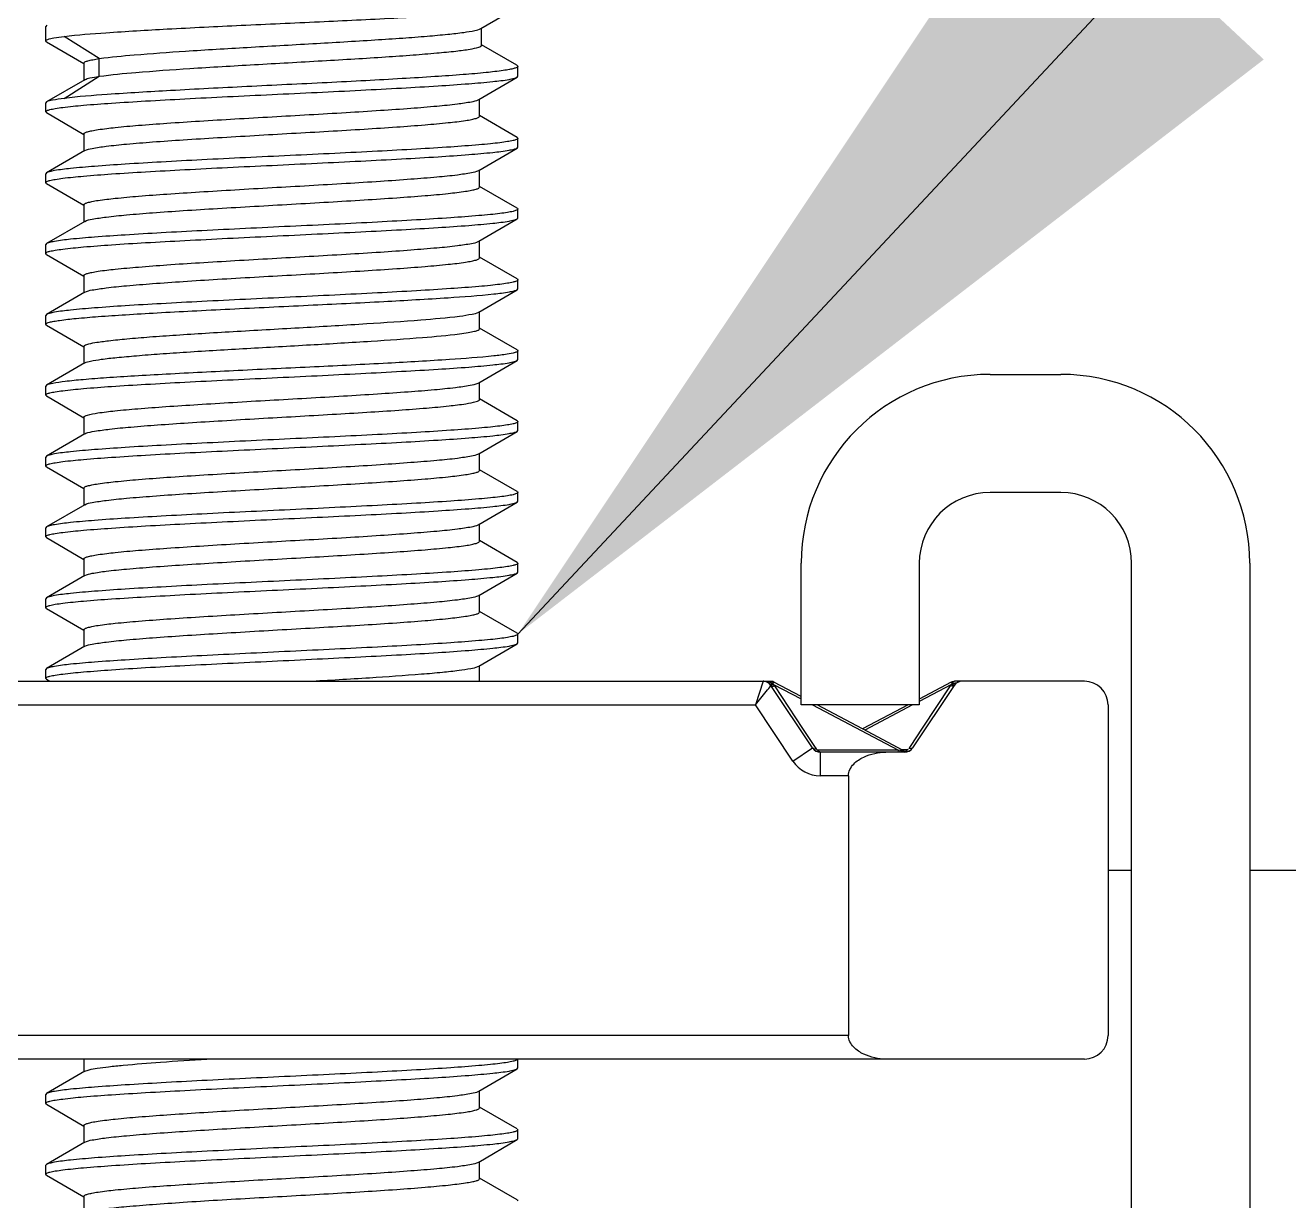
# Model space of a CAD drawing. Extents: x -191212 to 1245715665, y -234495 to 250873.
# Drawn here: x 184629.4 to 184719.9, y 131722.7 to 131806.9 of the extents above; entities that cross this region are included whole.
import ezdxf

# ---------------------------------------------------------------- set-up
doc = ezdxf.new("R2010")
doc.units = 0
doc.header["$LTSCALE"] = 500
doc.layers.get('0').update_dxf_attribs({"linetype": 'CONTINUOUS'})
doc.layers.add('PUB_TEXT', color=7, linetype='CONTINUOUS')
doc.styles.get("Standard").update_dxf_attribs({"font": 'tssdeng.shx', "width": 0.7, "bigfont": 'hztxt.shx'})
doc.dimstyles.get("Standard").update_dxf_attribs({"dimscale": 100, "dimtxt": 3.5, "dimasz": 1, "dimexe": 2.5, "dimexo": 3, "dimgap": 1.5, "dimtad": 1, "dimdec": 0, "dimzin": 0, "dimdsep": 46, "dimtxsty": 'Standard', "dimblk": 'ARCHTICK', "dimcen": 0.09, "dimadec": 0, "dimazin": 0, "dimtfac": 1, "dimtdec": 0, "dimtix": 1, "dimtmove": 2, "dimatfit": 3, "dimfxl": 1, "dimtolj": 1, "dimtzin": 0, "dimarcsym": 0})

# ---------------------------------------------------------------- blocks, each defined once
blk = doc.blocks.new('_ArchTick')
at = {"color": 0, "linetype": 'ByBlock', "const_width": 0.4}
blk.add_lwpolyline([(-0.5, -0.5), (0.5, 0.5)], dxfattribs=at)
blk = doc.blocks.new('deeeeee')
at = {"linetype": 'Continuous'}
for p, q in [((-465501.87, -352069.05), (-465497.95, -352066.77)), ((-465548.58, -352068.68), (-465548.69, -352068.82)), ((-465548.69, -352070.37), (-465548.69, -352068.82)), ((-465548.69, -352070.37), (-465548.69, -352068.82)), ((-465542.92, -352072.27), (-465546.72, -352069.89)), ((-465501.77, -352070.84), (-465501.77, -352068.99)), ((-465548.61, -352070.47), (-465548.69, -352070.37)), ((-465548.61, -352070.47), (-465544.58, -352072.81)), ((-465497.97, -352072.98), (-465501.77, -352070.78)), ((-465542.92, -352074.18), (-465542.92, -352072.27)), ((-465544.58, -352072.75), (-465544.58, -352074.6)), ((-465497.97, -352072.98), (-465497.87, -352073.1)), ((-465497.87, -352073.1), (-465497.88, -352073.11)), ((-465497.87, -352074.18), (-465497.87, -352073.1)), ((-465497.87, -352074.18), (-465497.87, -352073.1)), ((-465544.47, -352074.54), (-465548.61, -352076.94)), ((-465546.72, -352076.55), (-465542.92, -352074.18)), ((-465502.09, -352076.68), (-465497.96, -352074.28)), ((-465497.96, -352074.28), (-465497.87, -352074.18)), ((-465501.99, -352078.47), (-465501.99, -352076.62)), ((-465548.61, -352076.94), (-465548.69, -352077.04)), ((-465548.69, -352077.99), (-465548.69, -352077.04)), ((-465548.69, -352077.99), (-465548.69, -352077.04)), ((-465548.61, -352078.09), (-465548.69, -352077.99)), ((-465548.61, -352078.09), (-465544.58, -352080.44)), ((-465497.96, -352080.75), (-465501.99, -352078.41)), ((-465544.58, -352080.38), (-465544.58, -352082.22)), ((-465497.96, -352080.75), (-465497.87, -352080.85)), ((-465497.87, -352080.85), (-465497.88, -352080.86)), ((-465497.87, -352081.8), (-465497.87, -352080.85)), ((-465497.87, -352081.8), (-465497.87, -352080.85)), ((-465544.47, -352082.16), (-465548.61, -352084.56)), ((-465502.09, -352084.31), (-465497.96, -352081.9)), ((-465497.96, -352081.9), (-465497.87, -352081.8)), ((-465548.61, -352084.56), (-465548.69, -352084.66)), ((-465548.69, -352085.61), (-465548.69, -352084.66)), ((-465548.69, -352085.61), (-465548.69, -352084.66)), ((-465501.99, -352086.09), (-465501.99, -352084.25)), ((-465548.61, -352085.71), (-465548.69, -352085.61)), ((-465548.61, -352085.71), (-465544.58, -352088.06)), ((-465497.96, -352088.37), (-465501.99, -352086.03)), ((-465544.58, -352088), (-465544.58, -352089.85)), ((-465497.96, -352088.37), (-465497.87, -352088.47)), ((-465497.87, -352088.47), (-465497.88, -352088.48)), ((-465497.87, -352089.43), (-465497.87, -352088.47)), ((-465497.87, -352089.43), (-465497.87, -352088.47)), ((-465544.47, -352089.79), (-465548.61, -352092.18)), ((-465502.09, -352091.93), (-465497.96, -352089.53)), ((-465497.96, -352089.53), (-465497.87, -352089.43)), ((-465548.61, -352092.18), (-465548.69, -352092.28)), ((-465548.69, -352093.24), (-465548.69, -352092.28)), ((-465548.69, -352093.24), (-465548.69, -352092.28)), ((-465501.99, -352093.72), (-465501.99, -352091.87)), ((-465548.61, -352093.34), (-465548.69, -352093.24)), ((-465548.61, -352093.34), (-465544.58, -352095.68)), ((-465497.96, -352095.99), (-465501.99, -352093.66)), ((-465544.58, -352095.62), (-465544.58, -352097.47)), ((-465502.09, -352099.55), (-465497.96, -352097.15)), ((-465497.96, -352095.99), (-465497.87, -352096.09)), ((-465497.96, -352097.15), (-465497.87, -352097.05)), ((-465497.87, -352096.09), (-465497.88, -352096.11)), ((-465497.87, -352097.05), (-465497.87, -352096.09)), ((-465497.87, -352097.05), (-465497.87, -352096.09)), ((-465544.47, -352097.41), (-465548.61, -352099.81)), ((-465548.61, -352099.81), (-465548.69, -352099.91)), ((-465548.69, -352100.86), (-465548.69, -352099.91)), ((-465548.69, -352100.86), (-465548.69, -352099.91)), ((-465501.99, -352101.34), (-465501.99, -352099.49)), ((-465548.69, -352100.86), (-465548.69, -352100.85)), ((-465548.61, -352100.96), (-465548.69, -352100.86)), ((-465548.61, -352100.96), (-465544.58, -352103.31)), ((-465497.96, -352103.62), (-465501.99, -352101.28)), ((-465544.58, -352103.25), (-465544.58, -352105.09)), ((-465497.96, -352103.62), (-465497.87, -352103.72)), ((-465497.87, -352104.67), (-465497.87, -352103.72)), ((-465497.87, -352104.67), (-465497.87, -352103.72)), ((-465544.47, -352105.03), (-465548.61, -352107.43)), ((-465502.09, -352107.18), (-465497.96, -352104.77)), ((-465497.96, -352104.77), (-465497.87, -352104.67)), ((-465447.05, -352106.26), (-465439.43, -352106.26)), ((-465548.61, -352107.43), (-465548.69, -352107.53)), ((-465548.69, -352108.48), (-465548.69, -352107.53)), ((-465502.15, -352107.21), (-465502.09, -352107.18)), ((-465501.99, -352108.96), (-465501.99, -352107.12)), ((-465548.61, -352108.58), (-465548.69, -352108.48)), ((-465548.61, -352108.58), (-465544.58, -352110.93)), ((-465497.96, -352111.24), (-465501.99, -352108.9)), ((-465544.58, -352110.87), (-465544.58, -352112.72)), ((-465497.96, -352111.24), (-465497.87, -352111.34)), ((-465497.87, -352111.34), (-465497.88, -352111.35)), ((-465497.87, -352112.29), (-465497.87, -352111.34)), ((-465497.87, -352112.29), (-465497.87, -352111.34)), ((-465544.47, -352112.66), (-465548.61, -352115.05)), ((-465544.47, -352112.66), (-465544.37, -352112.6)), ((-465502.09, -352114.8), (-465497.96, -352112.39)), ((-465497.96, -352112.39), (-465497.87, -352112.29)), ((-465501.99, -352116.59), (-465501.99, -352114.74)), ((-465548.61, -352115.05), (-465548.69, -352115.15)), ((-465548.69, -352116.11), (-465548.69, -352115.15)), ((-465548.69, -352116.11), (-465548.69, -352115.15)), ((-465548.61, -352116.21), (-465548.69, -352116.11)), ((-465548.61, -352116.21), (-465544.58, -352118.55)), ((-465497.96, -352118.86), (-465501.99, -352116.53)), ((-465544.58, -352118.49), (-465544.58, -352120.34)), ((-465497.96, -352118.86), (-465497.87, -352118.96)), ((-465544.47, -352120.28), (-465548.61, -352122.67)), ((-465502.09, -352122.42), (-465497.96, -352120.02)), ((-465497.96, -352120.02), (-465497.87, -352119.92)), ((-465497.87, -352118.96), (-465497.88, -352118.98)), ((-465497.87, -352119.92), (-465497.87, -352118.96)), ((-465497.87, -352119.92), (-465497.87, -352118.96)), ((-465439.43, -352118.96), (-465447.05, -352118.96)), ((-465548.61, -352122.67), (-465548.69, -352122.77)), ((-465548.69, -352123.73), (-465548.69, -352122.77)), ((-465548.69, -352123.73), (-465548.69, -352122.77)), ((-465501.99, -352124.21), (-465501.99, -352122.36)), ((-465548.61, -352123.83), (-465548.69, -352123.73)), ((-465548.61, -352123.83), (-465544.58, -352126.17)), ((-465497.96, -352126.49), (-465501.99, -352124.15)), ((-465544.58, -352126.11), (-465544.58, -352127.96)), ((-465497.96, -352126.49), (-465497.87, -352126.59)), ((-465497.87, -352126.59), (-465497.88, -352126.6)), ((-465497.87, -352127.54), (-465497.87, -352126.59)), ((-465497.87, -352127.54), (-465497.87, -352126.59)), ((-465467.38, -352141.83), (-465467.38, -352126.59)), ((-465454.68, -352126.59), (-465454.68, -352141.83)), ((-465431.81, -352294.29), (-465431.81, -352126.59)), ((-465419.1, -352126.59), (-465419.1, -352294.29)), ((-465544.47, -352127.9), (-465548.61, -352130.3)), ((-465502.09, -352130.05), (-465497.96, -352127.64)), ((-465497.96, -352127.64), (-465497.87, -352127.54)), ((-465548.61, -352130.3), (-465548.69, -352130.4)), ((-465548.69, -352131.35), (-465548.69, -352130.4)), ((-465548.69, -352131.35), (-465548.69, -352130.4)), ((-465501.99, -352131.83), (-465501.99, -352129.99)), ((-465548.61, -352131.45), (-465548.69, -352131.35)), ((-465548.61, -352131.45), (-465544.58, -352133.8)), ((-465497.96, -352134.11), (-465501.99, -352131.77)), ((-465544.58, -352133.74), (-465544.58, -352135.58)), ((-465502.09, -352137.67), (-465497.96, -352135.26)), ((-465497.96, -352134.11), (-465497.87, -352134.21)), ((-465497.96, -352135.26), (-465497.87, -352135.16)), ((-465497.87, -352134.21), (-465497.88, -352134.22)), ((-465497.87, -352135.16), (-465497.87, -352134.21)), ((-465497.87, -352135.16), (-465497.87, -352134.21)), ((-465544.47, -352135.52), (-465548.61, -352137.92)), ((-465548.61, -352137.92), (-465548.69, -352138.02)), ((-465502.19, -352137.71), (-465502.09, -352137.67)), ((-465501.99, -352139.29), (-465501.99, -352137.61)), ((-465575.08, -352139.29), (-465470.67, -352139.29)), ((-465548.69, -352138.98), (-465548.69, -352138.02)), ((-465548.69, -352138.98), (-465548.69, -352138.02)), ((-465548.61, -352139.07), (-465548.69, -352138.98)), ((-465548.61, -352139.07), (-465548.24, -352139.29)), ((-465471.48, -352139.29), (-465472.3, -352141.83)), ((-465450.14, -352139.29), (-465450.87, -352139.29)), ((-465450.33, -352139.29), (-465450.85, -352139.29)), ((-465436.89, -352139.29), (-465450.07, -352139.29)), ((-465470.7, -352139.64), (-465470.74, -352139.61)), ((-465470.67, -352139.64), (-465470.7, -352139.64)), ((-465466.16, -352146.46), (-465470.64, -352139.74)), ((-465470.52, -352139.68), (-465470.37, -352139.62)), ((-465470.43, -352139.59), (-465470.31, -352139.38)), ((-465470.42, -352139.58), (-465470.39, -352139.6)), ((-465470.39, -352139.6), (-465470.37, -352139.62)), ((-465470.37, -352139.62), (-465467.38, -352141.19)), ((-465467.38, -352140.93), (-465470.31, -352139.38)), ((-465470.25, -352139.79), (-465467.23, -352144.36)), ((-465450.91, -352139.74), (-465455.39, -352146.46)), ((-465451.22, -352139.38), (-465454.68, -352141.2)), ((-465451.2, -352139.64), (-465454.68, -352141.47)), ((-465454.32, -352144.33), (-465451.3, -352139.78)), ((-465451.2, -352139.64), (-465451.12, -352139.58)), ((-465451.05, -352139.69), (-465451.2, -352139.64)), ((-465451.06, -352139.45), (-465451.11, -352139.54)), ((-465450.78, -352139.47), (-465450.5, -352139.38)), ((-465574.27, -352141.83), (-465472.3, -352141.83)), ((-465468.27, -352147.87), (-465472.3, -352141.83)), ((-465454.68, -352141.83), (-465467.38, -352141.83)), ((-465466.15, -352141.83), (-465456.99, -352146.65)), ((-465460.77, -352144.42), (-465465.67, -352141.83)), ((-465455.87, -352141.83), (-465460.77, -352144.42)), ((-465455.39, -352141.84), (-465460.53, -352144.55)), ((-465434.35, -352141.83), (-465434.35, -352177.41)), ((-465467.23, -352144.36), (-465465.94, -352146.32)), ((-465456.4, -352146.73), (-465460.77, -352144.42)), ((-465455.63, -352146.31), (-465454.32, -352144.33)), ((-465468.27, -352147.87), (-465466.16, -352146.46)), ((-465465.94, -352146.32), (-465465.78, -352146.56)), ((-465465.56, -352146.67), (-465456.99, -352146.65)), ((-465465.31, -352149.46), (-465465.31, -352146.91)), ((-465456.24, -352146.91), (-465465.31, -352146.91)), ((-465456.99, -352146.65), (-465456.75, -352146.7)), ((-465456.75, -352146.7), (-465456.68, -352146.72)), ((-465456.68, -352146.72), (-465456.55, -352146.75)), ((-465456.57, -352146.64), (-465455.99, -352146.64)), ((-465456.48, -352146.82), (-465456.55, -352146.75)), ((-465456.06, -352146.79), (-465455.99, -352146.64)), ((-465455.78, -352146.53), (-465455.69, -352146.4)), ((-465455.61, -352146.55), (-465455.78, -352146.53)), ((-465455.69, -352146.4), (-465455.63, -352146.31)), ((-465462.3, -352149.46), (-465465.31, -352149.46)), ((-465462.3, -352149.46), (-465462.3, -352177.41)), ((-465434.35, -352159.62), (-465431.81, -352159.62)), ((-465419.1, -352159.62), (-465134.51, -352159.62)), ((-465462.3, -352177.41), (-465612.22, -352177.41)), ((-465436.89, -352179.95), (-465609.68, -352179.95)), ((-465544.58, -352179.95), (-465544.58, -352181.32)), ((-465497.87, -352180.9), (-465497.87, -352179.95)), ((-465497.87, -352180.9), (-465497.87, -352179.95)), ((-465544.47, -352181.26), (-465548.61, -352183.66)), ((-465502.09, -352183.41), (-465497.96, -352181)), ((-465497.96, -352181), (-465497.87, -352180.9)), ((-465548.61, -352183.66), (-465548.69, -352183.76)), ((-465548.69, -352184.71), (-465548.69, -352183.76)), ((-465548.69, -352184.71), (-465548.69, -352183.76)), ((-465501.99, -352185.19), (-465501.99, -352183.35)), ((-465548.61, -352184.81), (-465548.69, -352184.71)), ((-465548.61, -352184.81), (-465544.58, -352187.16)), ((-465497.96, -352187.47), (-465501.99, -352185.13)), ((-465544.58, -352187.1), (-465544.58, -352188.95)), ((-465497.87, -352187.57), (-465497.88, -352187.58)), ((-465497.87, -352188.52), (-465497.87, -352187.57)), ((-465497.87, -352188.52), (-465497.87, -352187.57)), ((-465544.47, -352188.89), (-465548.61, -352191.28)), ((-465502.09, -352191.03), (-465497.96, -352188.62)), ((-465497.96, -352188.62), (-465497.87, -352188.52)), ((-465501.99, -352192.82), (-465501.99, -352190.97)), ((-465548.61, -352191.28), (-465548.69, -352191.38)), ((-465548.69, -352192.34), (-465548.69, -352191.38)), ((-465548.69, -352192.34), (-465548.69, -352191.38)), ((-465548.61, -352192.44), (-465548.69, -352192.34)), ((-465548.61, -352192.44), (-465544.58, -352194.78)), ((-465497.96, -352195.09), (-465501.99, -352192.76)), ((-465544.58, -352194.72), (-465544.58, -352196.57)), ((-465497.96, -352195.09), (-465497.87, -352195.19))]:
    blk.add_line(p, q, dxfattribs=at)
for centre, radius, start, end in [((-465447.05, -352126.59), 20.33, 90, 180), ((-465439.43, -352126.59), 20.33, 0, 90), ((-465447.05, -352126.59), 7.62, 90, 180), ((-465439.43, -352126.59), 7.62, 0, 90), ((-465471.48, -352141.61), 2.32, 80.5318, 90.0397), ((-465471.48, -352140.31), 1.02, 33.6901, 90), ((-465450.07, -352140.31), 1.02, 90, 146.3099), ((-465436.89, -352141.83), 2.54, 0, 90), ((-465471.36, -352141.11), 1.81, 67.0808, 71.6139), ((-465471.28, -352140.94), 1.61, 62.2609, 67.0902), ((-465471.23, -352140.83), 1.49, 61.176, 62.2111), ((-465471.01, -352139.73), 0.597, 32.6852, 34.7374), ((-465471.19, -352140.76), 1.42, 57.7436, 61.1962), ((-465471.07, -352139.78), 0.673, 29.1761, 32.7458), ((-465471.01, -352139.74), 0.6, 24.8124, 29.1852), ((-465470.94, -352139.71), 0.53, 19.6457, 24.8196), ((-465470.88, -352139.69), 0.466, 13.0088, 19.662), ((-465471.73, -352140.76), 1.77, 33.3657, 39.9733), ((-465449.81, -352140.77), 1.79, 140.7761, 146.4499), ((-465442.11, -352169.24), 31.01, 106.6154, 106.8895), ((-465450.62, -352139.72), 0.518, 160.2304, 163.9636), ((-465454.34, -352128.27), 11.75, 286.6266, 287.6315), ((-465465.31, -352145.9), 1.02, 213.6901, 270), ((-465465.51, -352146.06), 0.762, 242.3724, 264.9828), ((-465456.48, -352146.44), 0.314, 256.9317, 262.7384), ((-465456.04, -352146.06), 0.762, 242.1358, 297.4642), ((-465456.24, -352145.9), 1.02, 270, 326.3099), ((-465456.44, -352146.54), 0.459, 323.4647, 326.9897), ((-465465.31, -352145.9), 3.56, 213.6901, 270), ((-465436.89, -352177.41), 2.54, 270, 0)]:
    blk.add_arc(centre, radius, start, end, dxfattribs=at)
for points, knots in [([(-465546.72, -352069.89), (-465545.22, -352069.7), (-465541.52, -352069.42), (-465535.17, -352069.05), (-465527.5, -352068.68), (-465519.38, -352068.31), (-465512.72, -352067.99), (-465507.83, -352067.73), (-465504.75, -352067.54), (-465502.18, -352067.35), (-465500.18, -352067.19), (-465498.85, -352066.99), (-465498.15, -352066.89), (-465497.95, -352066.77)], [0, 0, 0, 0, 0.092558, 0.227667, 0.390531, 0.563263, 0.72685, 0.799502, 0.863318, 0.916535, 0.9577, 0.985721, 1, 1, 1, 1]), ([(-465548.47, -352070.21), (-465548.26, -352070.13), (-465547.67, -352070.02), (-465547.08, -352069.93), (-465546.72, -352069.89)], [0, 0, 0, 0, 0.381972, 1, 1, 1, 1]), ([(-465542.92, -352072.27), (-465541.67, -352072.09), (-465538.58, -352071.81), (-465533.27, -352071.43), (-465526.87, -352071.05), (-465520.07, -352070.67), (-465514.49, -352070.34), (-465510.38, -352070.07), (-465507.77, -352069.87), (-465505.58, -352069.67), (-465503.87, -352069.49), (-465502.69, -352069.29), (-465502.06, -352069.16), (-465501.87, -352069.05)], [0, 0, 0, 0, 0.091917, 0.225875, 0.387382, 0.558899, 0.721827, 0.794479, 0.858578, 0.912404, 0.954539, 0.98392, 1, 1, 1, 1]), ([(-465548.69, -352070.37), (-465548.69, -352070.35), (-465548.65, -352070.26), (-465548.55, -352070.23), (-465548.47, -352070.21)], [0, 0, 0, 0, 0.150032, 1, 1, 1, 1]), ([(-465542.92, -352074.18), (-465541.61, -352073.99), (-465538.37, -352073.69), (-465532.8, -352073.3), (-465526.12, -352072.91), (-465520.19, -352072.58), (-465515.48, -352072.3), (-465512.22, -352072.1), (-465509.28, -352071.89), (-465506.76, -352071.69), (-465504.71, -352071.49), (-465503.21, -352071.3), (-465502.29, -352071.12), (-465501.89, -352070.98), (-465501.77, -352070.88), (-465501.77, -352070.84)], [0, 0, 0, 0, 0.095824, 0.236156, 0.404676, 0.581721, 0.666965, 0.74667, 0.818513, 0.880413, 0.930596, 0.967658, 0.990667, 0.99686, 1, 1, 1, 1]), ([(-465544.58, -352072.75), (-465544.58, -352072.7), (-465544.41, -352072.58), (-465544.1, -352072.49), (-465543.57, -352072.37), (-465543.16, -352072.31), (-465542.92, -352072.27)], [0, 0, 0, 0, 0.090831, 0.281881, 0.585261, 1, 1, 1, 1]), ([(-465497.88, -352073.11), (-465497.89, -352073.17), (-465498.05, -352073.26), (-465498.34, -352073.36), (-465498.84, -352073.46), (-465499.83, -352073.62), (-465501.49, -352073.81), (-465503.95, -352074.02), (-465506.97, -352074.23), (-465510.46, -352074.44), (-465514.33, -352074.66), (-465519.9, -352074.94), (-465526.91, -352075.28), (-465534.79, -352075.68), (-465541.35, -352076.07), (-465545.17, -352076.36), (-465546.72, -352076.55)], [0, 0, 0, 0, 0.0033, 0.009857, 0.019984, 0.033682, 0.071486, 0.122281, 0.18463, 0.256736, 0.336512, 0.421646, 0.598027, 0.76553, 0.904858, 1, 1, 1, 1]), ([(-465548.69, -352077.99), (-465548.69, -352077.94), (-465548.5, -352077.83), (-465548.17, -352077.74), (-465547.58, -352077.62), (-465546.39, -352077.46), (-465544.37, -352077.26), (-465541.4, -352077.04), (-465537.76, -352076.82), (-465533.6, -352076.59), (-465529.06, -352076.36), (-465524.32, -352076.13), (-465519.53, -352075.91), (-465514.88, -352075.68), (-465510.54, -352075.45), (-465506.66, -352075.23), (-465503.39, -352075), (-465500.84, -352074.78), (-465499.21, -352074.59), (-465498.35, -352074.42), (-465498.06, -352074.34), (-465497.96, -352074.28)], [0, 0, 0, 0, 0.00322, 0.0104, 0.021911, 0.037725, 0.081756, 0.140993, 0.213313, 0.296099, 0.38634, 0.48076, 0.575929, 0.668382, 0.754759, 0.831923, 0.897075, 0.947869, 0.982512, 0.993416, 1, 1, 1, 1]), ([(-465544.47, -352074.54), (-465544.31, -352074.44), (-465543.78, -352074.32), (-465543.26, -352074.23), (-465542.92, -352074.18)], [0, 0, 0, 0, 0.360548, 1, 1, 1, 1]), ([(-465546.72, -352076.55), (-465547.14, -352076.61), (-465547.76, -352076.71), (-465548.41, -352076.82), (-465548.61, -352076.94)], [0, 0, 0, 0, 0.654168, 1, 1, 1, 1]), ([(-465544.58, -352080.38), (-465544.58, -352080.33), (-465544.43, -352080.22), (-465544.14, -352080.13), (-465543.66, -352080.01), (-465542.66, -352079.85), (-465540.99, -352079.65), (-465538.52, -352079.43), (-465535.5, -352079.21), (-465532.04, -352078.98), (-465528.27, -352078.76), (-465523, -352078.45), (-465517.78, -352078.16), (-465512.8, -352077.85), (-465509.54, -352077.63), (-465506.78, -352077.4), (-465504.6, -352077.19), (-465503.11, -352076.96), (-465502.33, -352076.82), (-465502.09, -352076.68)], [0, 0, 0, 0, 0.003516, 0.010771, 0.022251, 0.037963, 0.081622, 0.14032, 0.211989, 0.294071, 0.383621, 0.477423, 0.664258, 0.750574, 0.827953, 0.893625, 0.945254, 0.981055, 1, 1, 1, 1]), ([(-465544.47, -352082.16), (-465544.24, -352082.03), (-465543.45, -352081.89), (-465541.97, -352081.66), (-465539.79, -352081.45), (-465537.02, -352081.22), (-465533.76, -352081), (-465528.78, -352080.69), (-465523.56, -352080.39), (-465518.3, -352080.09), (-465514.52, -352079.87), (-465511.06, -352079.64), (-465508.04, -352079.42), (-465505.58, -352079.2), (-465503.9, -352079), (-465502.91, -352078.84), (-465502.42, -352078.72), (-465502.14, -352078.63), (-465501.99, -352078.52), (-465501.99, -352078.47)], [0, 0, 0, 0, 0.018976, 0.054803, 0.106452, 0.172137, 0.249523, 0.33584, 0.522662, 0.616451, 0.705987, 0.788054, 0.859709, 0.918395, 0.962045, 0.977755, 0.98923, 0.996486, 1, 1, 1, 1]), ([(-465497.88, -352080.86), (-465497.89, -352080.92), (-465498.09, -352081.02), (-465498.45, -352081.11), (-465499.06, -352081.23), (-465499.87, -352081.34), (-465500.9, -352081.45), (-465502.66, -352081.61), (-465505.31, -352081.81), (-465508.96, -352082.03), (-465513.12, -352082.26), (-465517.65, -352082.48), (-465522.39, -352082.71), (-465527.15, -352082.94), (-465531.78, -352083.16), (-465536.1, -352083.39), (-465539.95, -352083.62), (-465543.21, -352083.84), (-465545.74, -352084.06), (-465547.36, -352084.25), (-465548.22, -352084.42), (-465548.51, -352084.5), (-465548.61, -352084.56)], [0, 0, 0, 0, 0.003588, 0.01121, 0.023135, 0.039326, 0.059664, 0.083976, 0.143635, 0.216182, 0.29901, 0.389133, 0.483302, 0.578116, 0.670151, 0.75609, 0.832833, 0.897615, 0.948118, 0.982576, 0.993432, 1, 1, 1, 1]), ([(-465548.69, -352085.61), (-465548.69, -352085.56), (-465548.5, -352085.45), (-465548.17, -352085.36), (-465547.58, -352085.25), (-465546.39, -352085.08), (-465544.37, -352084.89), (-465541.4, -352084.66), (-465537.76, -352084.44), (-465533.6, -352084.21), (-465529.06, -352083.98), (-465524.32, -352083.76), (-465519.53, -352083.53), (-465514.88, -352083.3), (-465510.54, -352083.08), (-465506.66, -352082.85), (-465503.39, -352082.63), (-465500.84, -352082.4), (-465499.21, -352082.22), (-465498.35, -352082.04), (-465498.06, -352081.96), (-465497.96, -352081.9)], [0, 0, 0, 0, 0.00322, 0.0104, 0.021911, 0.037726, 0.081758, 0.140994, 0.213314, 0.296099, 0.38634, 0.48076, 0.575927, 0.668379, 0.754757, 0.831923, 0.897075, 0.947869, 0.982512, 0.993416, 1, 1, 1, 1]), ([(-465544.58, -352088), (-465544.58, -352087.95), (-465544.43, -352087.84), (-465544.14, -352087.75), (-465543.66, -352087.63), (-465542.66, -352087.47), (-465540.99, -352087.28), (-465538.52, -352087.05), (-465535.5, -352086.83), (-465532.04, -352086.61), (-465528.27, -352086.38), (-465523, -352086.08), (-465517.78, -352085.78), (-465512.8, -352085.47), (-465509.54, -352085.25), (-465506.78, -352085.02), (-465504.6, -352084.82), (-465503.11, -352084.58), (-465502.33, -352084.44), (-465502.09, -352084.31)], [0, 0, 0, 0, 0.003515, 0.010772, 0.02225, 0.037963, 0.081622, 0.14032, 0.21199, 0.294071, 0.383622, 0.477423, 0.664258, 0.750574, 0.827954, 0.893625, 0.945254, 0.981055, 1, 1, 1, 1]), ([(-465544.47, -352089.79), (-465544.24, -352089.65), (-465543.45, -352089.51), (-465541.97, -352089.28), (-465539.79, -352089.07), (-465537.02, -352088.84), (-465533.76, -352088.62), (-465528.78, -352088.31), (-465523.56, -352088.02), (-465518.3, -352087.71), (-465514.52, -352087.49), (-465511.06, -352087.26), (-465508.04, -352087.04), (-465505.58, -352086.82), (-465503.9, -352086.62), (-465502.91, -352086.46), (-465502.42, -352086.34), (-465502.14, -352086.26), (-465501.99, -352086.14), (-465501.99, -352086.09)], [0, 0, 0, 0, 0.018976, 0.054803, 0.106452, 0.172137, 0.249523, 0.335841, 0.522662, 0.616452, 0.705988, 0.788055, 0.85971, 0.918396, 0.962045, 0.977753, 0.989231, 0.996484, 1, 1, 1, 1]), ([(-465497.88, -352088.48), (-465497.89, -352088.54), (-465498.09, -352088.64), (-465498.45, -352088.74), (-465499.06, -352088.85), (-465499.87, -352088.96), (-465500.9, -352089.07), (-465502.66, -352089.23), (-465505.31, -352089.43), (-465508.96, -352089.65), (-465513.12, -352089.88), (-465517.65, -352090.11), (-465522.39, -352090.33), (-465527.15, -352090.56), (-465531.78, -352090.79), (-465536.1, -352091.01), (-465539.95, -352091.24), (-465543.21, -352091.46), (-465545.74, -352091.68), (-465547.36, -352091.87), (-465548.22, -352092.04), (-465548.51, -352092.13), (-465548.61, -352092.18)], [0, 0, 0, 0, 0.003588, 0.011209, 0.023134, 0.039324, 0.059662, 0.083974, 0.143632, 0.21618, 0.299009, 0.389132, 0.4833, 0.578113, 0.670149, 0.756088, 0.83283, 0.897612, 0.948116, 0.982575, 0.993432, 1, 1, 1, 1]), ([(-465548.69, -352093.24), (-465548.69, -352093.18), (-465548.5, -352093.07), (-465548.17, -352092.99), (-465547.58, -352092.87), (-465546.39, -352092.71), (-465544.37, -352092.51), (-465541.4, -352092.29), (-465537.76, -352092.06), (-465533.6, -352091.84), (-465529.06, -352091.61), (-465524.32, -352091.38), (-465519.53, -352091.15), (-465514.88, -352090.92), (-465510.54, -352090.7), (-465506.66, -352090.47), (-465503.39, -352090.25), (-465500.84, -352090.03), (-465499.21, -352089.84), (-465498.35, -352089.67), (-465498.06, -352089.58), (-465497.96, -352089.53)], [0, 0, 0, 0, 0.00322, 0.0104, 0.021911, 0.037726, 0.081758, 0.140994, 0.213312, 0.296095, 0.386336, 0.480757, 0.575924, 0.668376, 0.754755, 0.831922, 0.897076, 0.94787, 0.982512, 0.993416, 1, 1, 1, 1]), ([(-465544.58, -352095.62), (-465544.58, -352095.57), (-465544.43, -352095.46), (-465544.14, -352095.37), (-465543.66, -352095.26), (-465542.66, -352095.09), (-465540.99, -352094.9), (-465538.52, -352094.68), (-465535.5, -352094.45), (-465532.04, -352094.23), (-465528.27, -352094), (-465523, -352093.7), (-465517.78, -352093.41), (-465512.8, -352093.1), (-465509.54, -352092.87), (-465506.78, -352092.65), (-465504.6, -352092.44), (-465503.11, -352092.21), (-465502.33, -352092.07), (-465502.09, -352091.93)], [0, 0, 0, 0, 0.003515, 0.010772, 0.02225, 0.037963, 0.081622, 0.14032, 0.21199, 0.294071, 0.383622, 0.477423, 0.664258, 0.750575, 0.827954, 0.893625, 0.945255, 0.981055, 1, 1, 1, 1]), ([(-465544.47, -352097.41), (-465544.24, -352097.27), (-465543.45, -352097.13), (-465541.97, -352096.9), (-465539.79, -352096.69), (-465537.02, -352096.47), (-465533.76, -352096.24), (-465528.78, -352095.93), (-465523.56, -352095.64), (-465518.3, -352095.34), (-465514.52, -352095.11), (-465511.06, -352094.89), (-465508.04, -352094.66), (-465505.58, -352094.44), (-465503.9, -352094.25), (-465502.91, -352094.08), (-465502.42, -352093.97), (-465502.14, -352093.88), (-465501.99, -352093.77), (-465501.99, -352093.72)], [0, 0, 0, 0, 0.018976, 0.054802, 0.106452, 0.172137, 0.249523, 0.33584, 0.522662, 0.616451, 0.705987, 0.788054, 0.85971, 0.918396, 0.962045, 0.977753, 0.989231, 0.996484, 1, 1, 1, 1]), ([(-465497.88, -352096.11), (-465497.89, -352096.17), (-465498.09, -352096.26), (-465498.45, -352096.36), (-465499.06, -352096.47), (-465499.87, -352096.58), (-465500.9, -352096.7), (-465502.66, -352096.86), (-465505.31, -352097.05), (-465508.96, -352097.28), (-465513.12, -352097.5), (-465517.65, -352097.73), (-465522.39, -352097.96), (-465527.15, -352098.18), (-465531.78, -352098.41), (-465536.1, -352098.64), (-465539.95, -352098.86), (-465543.21, -352099.08), (-465545.74, -352099.31), (-465547.36, -352099.49), (-465548.22, -352099.67), (-465548.51, -352099.75), (-465548.61, -352099.81)], [0, 0, 0, 0, 0.003588, 0.011208, 0.023133, 0.039323, 0.05966, 0.083972, 0.14363, 0.21618, 0.29901, 0.389134, 0.483301, 0.578116, 0.670152, 0.75609, 0.832831, 0.897611, 0.948116, 0.982575, 0.993432, 1, 1, 1, 1]), ([(-465500.45, -352097.6), (-465499.9, -352097.54), (-465499.16, -352097.46), (-465498.33, -352097.28), (-465498.05, -352097.2), (-465497.96, -352097.15)], [0, 0, 0, 0, 0.663188, 0.872597, 1, 1, 1, 1]), ([(-465548.69, -352100.85), (-465548.68, -352100.8), (-465548.53, -352100.71), (-465548.24, -352100.63), (-465547.77, -352100.53), (-465546.82, -352100.38), (-465545.22, -352100.21), (-465542.86, -352100.01), (-465539.95, -352099.82), (-465536.58, -352099.62), (-465532.83, -352099.42), (-465527.41, -352099.15), (-465520.53, -352098.82), (-465512.7, -352098.44), (-465506.04, -352098.06), (-465502.09, -352097.78), (-465500.45, -352097.6)], [0, 0, 0, 0, 0.003125, 0.009451, 0.019259, 0.032549, 0.069278, 0.118709, 0.179497, 0.249964, 0.328153, 0.411892, 0.586609, 0.754787, 0.897843, 1, 1, 1, 1]), ([(-465504.15, -352099.99), (-465503.7, -352099.93), (-465503.01, -352099.81), (-465502.3, -352099.68), (-465502.09, -352099.55)], [0, 0, 0, 0, 0.650272, 1, 1, 1, 1]), ([(-465544.58, -352103.25), (-465544.58, -352103.2), (-465544.47, -352103.11), (-465544.08, -352102.97), (-465543.2, -352102.79), (-465541.76, -352102.61), (-465539.8, -352102.41), (-465537.37, -352102.21), (-465534.55, -352102.01), (-465531.41, -352101.81), (-465526.85, -352101.54), (-465521.06, -352101.22), (-465514.47, -352100.83), (-465508.86, -352100.45), (-465505.53, -352100.16), (-465504.15, -352099.99)], [0, 0, 0, 0, 0.003115, 0.009182, 0.031659, 0.067841, 0.116843, 0.177337, 0.247648, 0.325812, 0.409643, 0.584814, 0.753648, 0.897352, 1, 1, 1, 1]), ([(-465544.47, -352105.03), (-465544.29, -352104.92), (-465543.68, -352104.79), (-465542.55, -352104.6), (-465540.9, -352104.42), (-465538.79, -352104.23), (-465536.28, -352104.04), (-465532.33, -352103.77), (-465526.93, -352103.45), (-465520.3, -352103.08), (-465513.99, -352102.71), (-465508.64, -352102.34), (-465505.47, -352102.06), (-465504.15, -352101.89)], [0, 0, 0, 0, 0.015918, 0.044768, 0.086031, 0.138698, 0.201427, 0.272595, 0.432694, 0.602452, 0.764307, 0.901529, 1, 1, 1, 1]), ([(-465504.15, -352101.89), (-465503.84, -352101.85), (-465503.3, -352101.78), (-465502.61, -352101.64), (-465502.22, -352101.54), (-465501.99, -352101.41), (-465501.99, -352101.34)], [0, 0, 0, 0, 0.417669, 0.72318, 0.914162, 1, 1, 1, 1]), ([(-465498.17, -352103.9), (-465498.45, -352103.99), (-465499.21, -352104.12), (-465499.98, -352104.22), (-465500.45, -352104.27)], [0, 0, 0, 0, 0.381874, 1, 1, 1, 1]), ([(-465497.87, -352103.72), (-465497.87, -352103.73), (-465497.93, -352103.85), (-465498.07, -352103.87), (-465498.17, -352103.9)], [0, 0, 0, 0, 0.139134, 1, 1, 1, 1]), ([(-465548.69, -352108.48), (-465548.69, -352108.43), (-465548.5, -352108.32), (-465548.17, -352108.23), (-465547.58, -352108.11), (-465546.39, -352107.95), (-465544.37, -352107.75), (-465541.4, -352107.53), (-465537.76, -352107.31), (-465533.6, -352107.08), (-465529.06, -352106.85), (-465524.32, -352106.63), (-465519.53, -352106.4), (-465514.88, -352106.17), (-465510.54, -352105.94), (-465506.66, -352105.72), (-465503.39, -352105.5), (-465500.84, -352105.27), (-465499.21, -352105.09), (-465498.35, -352104.91), (-465498.06, -352104.83), (-465497.96, -352104.77)], [0, 0, 0, 0, 0.00322, 0.0104, 0.02191, 0.037724, 0.081755, 0.140991, 0.213309, 0.296091, 0.386332, 0.480756, 0.575929, 0.668382, 0.75476, 0.831926, 0.89708, 0.947873, 0.982513, 0.993416, 1, 1, 1, 1]), ([(-465500.45, -352104.27), (-465502.04, -352104.44), (-465505.85, -352104.72), (-465512.28, -352105.09), (-465519.87, -352105.46), (-465527.82, -352105.84), (-465534.29, -352106.16), (-465539.01, -352106.43), (-465541.99, -352106.62), (-465544.48, -352106.81), (-465546.41, -352106.99), (-465547.71, -352107.19), (-465548.4, -352107.31), (-465548.61, -352107.43)], [0, 0, 0, 0, 0.099084, 0.237374, 0.400417, 0.571145, 0.731654, 0.802733, 0.865141, 0.917241, 0.957682, 0.985448, 1, 1, 1, 1]), ([(-465544.58, -352110.87), (-465544.58, -352110.82), (-465544.43, -352110.71), (-465543.95, -352110.56), (-465542.84, -352110.36), (-465541.05, -352110.15), (-465538.61, -352109.93), (-465535.63, -352109.71), (-465532.22, -352109.49), (-465528.48, -352109.26), (-465523.26, -352108.96), (-465518.07, -352108.67), (-465513.1, -352108.36), (-465509.83, -352108.14), (-465507.03, -352107.92), (-465504.81, -352107.7), (-465503.25, -352107.48), (-465502.42, -352107.33), (-465502.15, -352107.21)], [0, 0, 0, 0, 0.003482, 0.010642, 0.037446, 0.080513, 0.138446, 0.209238, 0.290402, 0.379073, 0.472115, 0.658103, 0.744468, 0.822278, 0.888788, 0.94167, 0.979112, 1, 1, 1, 1]), ([(-465544.37, -352112.6), (-465544.07, -352112.48), (-465543.21, -352112.33), (-465541.6, -352112.11), (-465539.34, -352111.9), (-465536.52, -352111.68), (-465533.24, -352111.46), (-465528.28, -352111.15), (-465523.11, -352110.86), (-465517.92, -352110.56), (-465514.22, -352110.34), (-465510.84, -352110.12), (-465507.89, -352109.9), (-465505.48, -352109.68), (-465503.71, -352109.47), (-465502.61, -352109.27), (-465502.13, -352109.12), (-465501.99, -352109.01), (-465501.99, -352108.96)], [0, 0, 0, 0, 0.022346, 0.06101, 0.114819, 0.181948, 0.260071, 0.346467, 0.531818, 0.624293, 0.712309, 0.792791, 0.862932, 0.920298, 0.962926, 0.989453, 0.996544, 1, 1, 1, 1]), ([(-465497.88, -352111.35), (-465497.89, -352111.41), (-465498.09, -352111.51), (-465498.45, -352111.61), (-465499.06, -352111.72), (-465499.87, -352111.83), (-465500.9, -352111.94), (-465502.66, -352112.1), (-465505.31, -352112.3), (-465508.96, -352112.52), (-465513.12, -352112.75), (-465517.65, -352112.98), (-465522.38, -352113.2), (-465527.15, -352113.43), (-465531.78, -352113.66), (-465536.1, -352113.88), (-465539.95, -352114.11), (-465543.21, -352114.33), (-465545.74, -352114.55), (-465547.36, -352114.74), (-465548.22, -352114.91), (-465548.51, -352115), (-465548.61, -352115.05)], [0, 0, 0, 0, 0.003586, 0.011204, 0.023126, 0.039313, 0.059647, 0.083957, 0.143613, 0.216161, 0.298989, 0.389113, 0.483287, 0.578107, 0.670147, 0.756086, 0.832829, 0.897612, 0.948117, 0.982576, 0.993432, 1, 1, 1, 1]), ([(-465548.69, -352116.11), (-465548.69, -352116.05), (-465548.5, -352115.94), (-465548.17, -352115.86), (-465547.58, -352115.74), (-465546.39, -352115.58), (-465544.37, -352115.38), (-465541.4, -352115.16), (-465537.76, -352114.93), (-465533.6, -352114.7), (-465529.06, -352114.48), (-465524.32, -352114.25), (-465519.53, -352114.02), (-465514.88, -352113.79), (-465510.54, -352113.57), (-465506.66, -352113.34), (-465503.39, -352113.12), (-465500.84, -352112.9), (-465499.21, -352112.71), (-465498.35, -352112.53), (-465498.06, -352112.45), (-465497.96, -352112.39)], [0, 0, 0, 0, 0.00322, 0.0104, 0.02191, 0.037724, 0.081754, 0.14099, 0.21331, 0.296094, 0.386335, 0.48076, 0.575932, 0.668386, 0.754762, 0.831926, 0.897079, 0.947872, 0.982513, 0.993416, 1, 1, 1, 1]), ([(-465544.58, -352118.49), (-465544.58, -352118.44), (-465544.43, -352118.33), (-465544.14, -352118.24), (-465543.66, -352118.13), (-465542.66, -352117.96), (-465540.99, -352117.77), (-465538.52, -352117.55), (-465535.5, -352117.32), (-465532.04, -352117.1), (-465528.27, -352116.87), (-465523, -352116.57), (-465517.78, -352116.28), (-465512.8, -352115.97), (-465509.54, -352115.74), (-465506.78, -352115.52), (-465504.6, -352115.31), (-465503.11, -352115.08), (-465502.33, -352114.94), (-465502.09, -352114.8)], [0, 0, 0, 0, 0.003515, 0.010772, 0.02225, 0.037963, 0.081623, 0.14032, 0.21199, 0.294071, 0.383622, 0.477423, 0.664258, 0.750574, 0.827954, 0.893625, 0.945254, 0.981055, 1, 1, 1, 1]), ([(-465544.47, -352120.28), (-465544.24, -352120.14), (-465543.45, -352120), (-465541.97, -352119.77), (-465539.79, -352119.56), (-465537.02, -352119.34), (-465533.76, -352119.11), (-465528.78, -352118.8), (-465523.56, -352118.51), (-465518.3, -352118.21), (-465514.52, -352117.98), (-465511.06, -352117.76), (-465508.04, -352117.53), (-465505.58, -352117.31), (-465503.9, -352117.11), (-465502.91, -352116.95), (-465502.42, -352116.84), (-465502.14, -352116.75), (-465501.99, -352116.64), (-465501.99, -352116.59)], [0, 0, 0, 0, 0.018976, 0.054803, 0.106452, 0.172137, 0.249523, 0.33584, 0.522662, 0.616452, 0.705988, 0.788055, 0.85971, 0.918396, 0.962046, 0.977753, 0.989231, 0.996484, 1, 1, 1, 1]), ([(-465548.69, -352123.73), (-465548.69, -352123.67), (-465548.5, -352123.56), (-465548.17, -352123.48), (-465547.58, -352123.36), (-465546.39, -352123.2), (-465544.37, -352123), (-465541.4, -352122.78), (-465537.76, -352122.55), (-465533.6, -352122.33), (-465529.06, -352122.1), (-465524.32, -352121.87), (-465519.53, -352121.64), (-465514.88, -352121.42), (-465510.54, -352121.19), (-465506.66, -352120.96), (-465503.39, -352120.74), (-465500.84, -352120.52), (-465499.21, -352120.33), (-465498.35, -352120.16), (-465498.06, -352120.07), (-465497.96, -352120.02)], [0, 0, 0, 0, 0.00322, 0.0104, 0.02191, 0.037725, 0.081755, 0.140991, 0.213311, 0.296097, 0.386338, 0.48076, 0.575931, 0.668384, 0.754761, 0.831924, 0.897077, 0.94787, 0.982513, 0.993416, 1, 1, 1, 1]), ([(-465497.88, -352118.98), (-465497.89, -352119.04), (-465498.09, -352119.13), (-465498.45, -352119.23), (-465499.06, -352119.34), (-465499.87, -352119.45), (-465500.9, -352119.56), (-465502.66, -352119.73), (-465505.31, -352119.92), (-465508.96, -352120.15), (-465513.12, -352120.37), (-465517.65, -352120.6), (-465522.38, -352120.83), (-465527.15, -352121.05), (-465531.78, -352121.28), (-465536.1, -352121.51), (-465539.95, -352121.73), (-465543.21, -352121.95), (-465545.74, -352122.17), (-465547.36, -352122.36), (-465548.22, -352122.53), (-465548.51, -352122.62), (-465548.61, -352122.67)], [0, 0, 0, 0, 0.003585, 0.011201, 0.023122, 0.039308, 0.059642, 0.083951, 0.143606, 0.216151, 0.298977, 0.389102, 0.483275, 0.578097, 0.670138, 0.75608, 0.832826, 0.897611, 0.948117, 0.982576, 0.993432, 1, 1, 1, 1]), ([(-465544.58, -352126.11), (-465544.58, -352126.06), (-465544.43, -352125.95), (-465544.14, -352125.87), (-465543.66, -352125.75), (-465542.66, -352125.59), (-465540.99, -352125.39), (-465538.52, -352125.17), (-465535.5, -352124.95), (-465532.04, -352124.72), (-465528.27, -352124.49), (-465523, -352124.19), (-465517.78, -352123.9), (-465512.8, -352123.59), (-465509.54, -352123.36), (-465506.78, -352123.14), (-465504.6, -352122.93), (-465503.11, -352122.7), (-465502.33, -352122.56), (-465502.09, -352122.42)], [0, 0, 0, 0, 0.003516, 0.010771, 0.022251, 0.037963, 0.081622, 0.14032, 0.21199, 0.294071, 0.383622, 0.477423, 0.664258, 0.750575, 0.827954, 0.893625, 0.945255, 0.981055, 1, 1, 1, 1]), ([(-465544.47, -352127.9), (-465544.24, -352127.77), (-465543.45, -352127.62), (-465541.97, -352127.39), (-465539.79, -352127.19), (-465537.02, -352126.96), (-465533.76, -352126.74), (-465528.78, -352126.43), (-465523.56, -352126.13), (-465518.3, -352125.83), (-465514.52, -352125.6), (-465511.06, -352125.38), (-465508.04, -352125.15), (-465505.58, -352124.93), (-465503.9, -352124.74), (-465502.91, -352124.58), (-465502.42, -352124.46), (-465502.14, -352124.37), (-465501.99, -352124.26), (-465501.99, -352124.21)], [0, 0, 0, 0, 0.018976, 0.054802, 0.106452, 0.172137, 0.249523, 0.33584, 0.522661, 0.616451, 0.705987, 0.788054, 0.85971, 0.918396, 0.962045, 0.977753, 0.989231, 0.996484, 1, 1, 1, 1]), ([(-465497.88, -352126.6), (-465497.89, -352126.66), (-465498.09, -352126.75), (-465498.45, -352126.85), (-465499.06, -352126.96), (-465499.87, -352127.07), (-465500.9, -352127.19), (-465502.66, -352127.35), (-465505.31, -352127.55), (-465508.96, -352127.77), (-465513.12, -352128), (-465517.65, -352128.22), (-465522.38, -352128.45), (-465527.15, -352128.68), (-465531.78, -352128.9), (-465536.1, -352129.13), (-465539.95, -352129.35), (-465543.21, -352129.58), (-465545.74, -352129.8), (-465547.36, -352129.98), (-465548.22, -352130.16), (-465548.51, -352130.24), (-465548.61, -352130.3)], [0, 0, 0, 0, 0.003585, 0.011203, 0.023125, 0.039313, 0.059647, 0.083957, 0.143613, 0.216157, 0.298984, 0.389108, 0.48328, 0.578099, 0.670138, 0.756081, 0.832827, 0.897612, 0.948117, 0.982575, 0.993432, 1, 1, 1, 1]), ([(-465548.69, -352131.35), (-465548.69, -352131.3), (-465548.5, -352131.19), (-465548.17, -352131.1), (-465547.58, -352130.98), (-465546.39, -352130.82), (-465544.37, -352130.62), (-465541.4, -352130.4), (-465537.76, -352130.18), (-465533.6, -352129.95), (-465529.06, -352129.72), (-465524.32, -352129.5), (-465519.53, -352129.27), (-465514.88, -352129.04), (-465510.54, -352128.81), (-465506.66, -352128.59), (-465503.39, -352128.36), (-465500.84, -352128.14), (-465499.21, -352127.96), (-465498.35, -352127.78), (-465498.06, -352127.7), (-465497.96, -352127.64)], [0, 0, 0, 0, 0.00322, 0.0104, 0.021911, 0.037726, 0.081758, 0.140994, 0.213315, 0.2961, 0.386342, 0.480761, 0.575929, 0.668381, 0.754759, 0.831923, 0.897075, 0.947869, 0.982512, 0.993416, 1, 1, 1, 1]), ([(-465544.58, -352133.74), (-465544.58, -352133.69), (-465544.43, -352133.58), (-465544.14, -352133.49), (-465543.66, -352133.37), (-465542.66, -352133.21), (-465540.99, -352133.01), (-465538.52, -352132.79), (-465535.5, -352132.57), (-465532.04, -352132.34), (-465528.27, -352132.12), (-465523, -352131.82), (-465517.78, -352131.52), (-465512.8, -352131.21), (-465509.54, -352130.99), (-465506.78, -352130.76), (-465504.6, -352130.55), (-465503.11, -352130.32), (-465502.33, -352130.18), (-465502.09, -352130.05)], [0, 0, 0, 0, 0.003517, 0.010771, 0.022252, 0.037962, 0.081622, 0.14032, 0.211989, 0.294071, 0.383621, 0.477423, 0.664258, 0.750574, 0.827954, 0.893625, 0.945254, 0.981055, 1, 1, 1, 1]), ([(-465544.47, -352135.52), (-465544.24, -352135.39), (-465543.45, -352135.25), (-465541.97, -352135.02), (-465539.79, -352134.81), (-465537.02, -352134.58), (-465533.76, -352134.36), (-465528.78, -352134.05), (-465523.56, -352133.75), (-465518.3, -352133.45), (-465514.52, -352133.23), (-465511.06, -352133), (-465508.04, -352132.78), (-465505.58, -352132.56), (-465503.9, -352132.36), (-465502.91, -352132.2), (-465502.42, -352132.08), (-465502.14, -352131.99), (-465501.99, -352131.88), (-465501.99, -352131.83)], [0, 0, 0, 0, 0.018976, 0.054803, 0.106452, 0.172137, 0.249523, 0.33584, 0.522661, 0.616451, 0.705987, 0.788054, 0.859709, 0.918395, 0.962045, 0.977755, 0.98923, 0.996486, 1, 1, 1, 1]), ([(-465548.69, -352138.98), (-465548.69, -352138.92), (-465548.5, -352138.81), (-465548.17, -352138.72), (-465547.58, -352138.61), (-465546.39, -352138.44), (-465544.37, -352138.25), (-465541.4, -352138.03), (-465537.76, -352137.8), (-465533.6, -352137.57), (-465529.06, -352137.35), (-465524.32, -352137.12), (-465519.53, -352136.89), (-465514.88, -352136.66), (-465510.54, -352136.44), (-465506.66, -352136.21), (-465503.39, -352135.99), (-465500.84, -352135.76), (-465499.21, -352135.58), (-465498.35, -352135.4), (-465498.06, -352135.32), (-465497.96, -352135.26)], [0, 0, 0, 0, 0.00322, 0.0104, 0.021911, 0.037726, 0.081758, 0.140994, 0.213313, 0.296096, 0.386337, 0.480758, 0.575925, 0.668376, 0.754755, 0.831922, 0.897075, 0.947869, 0.982512, 0.993416, 1, 1, 1, 1]), ([(-465497.88, -352134.22), (-465497.89, -352134.28), (-465498.09, -352134.38), (-465498.45, -352134.47), (-465499.06, -352134.59), (-465499.87, -352134.7), (-465500.9, -352134.81), (-465502.66, -352134.97), (-465505.31, -352135.17), (-465508.96, -352135.39), (-465513.12, -352135.62), (-465517.65, -352135.84), (-465522.39, -352136.07), (-465527.15, -352136.3), (-465531.78, -352136.53), (-465536.1, -352136.75), (-465539.95, -352136.98), (-465543.21, -352137.2), (-465545.74, -352137.42), (-465547.36, -352137.61), (-465548.22, -352137.78), (-465548.51, -352137.86), (-465548.61, -352137.92)], [0, 0, 0, 0, 0.003588, 0.011209, 0.023134, 0.039325, 0.059662, 0.083974, 0.143632, 0.216179, 0.299007, 0.38913, 0.483299, 0.578112, 0.670147, 0.756087, 0.83283, 0.897612, 0.948116, 0.982576, 0.993432, 1, 1, 1, 1]), ([(-465520.42, -352139.29), (-465518.22, -352139.17), (-465514.16, -352138.93), (-465509.35, -352138.6), (-465506.14, -352138.33), (-465504.37, -352138.14), (-465503.1, -352137.95), (-465502.42, -352137.81), (-465502.19, -352137.71)], [0, 0, 0, 0, 0.36033, 0.666702, 0.789385, 0.887306, 0.95801, 1, 1, 1, 1]), ([(-465470.55, -352139.3), (-465470.56, -352139.3), (-465470.6, -352139.31), (-465470.64, -352139.32), (-465470.65, -352139.33)], [0, 0, 0, 0, 0.48312, 1, 1, 1, 1]), ([(-465450.87, -352139.29), (-465450.93, -352139.29), (-465451.01, -352139.35), (-465451.05, -352139.43), (-465451.06, -352139.45)], [0, 0, 0, 0, 0.684585, 1, 1, 1, 1]), ([(-465450.99, -352139.3), (-465450.97, -352139.3), (-465450.94, -352139.31), (-465450.9, -352139.32), (-465450.88, -352139.33)], [0, 0, 0, 0, 0.483166, 1, 1, 1, 1]), ([(-465472.3, -352141.83), (-465471.91, -352141.35), (-465471.38, -352140.63), (-465470.78, -352139.97), (-465470.64, -352139.74)], [0, 0, 0, 0, 0.698346, 1, 1, 1, 1]), ([(-465470.71, -352139.65), (-465470.68, -352139.68), (-465470.6, -352139.69), (-465470.54, -352139.68), (-465470.52, -352139.68)], [0, 0, 0, 0, 0.671481, 1, 1, 1, 1]), ([(-465470.42, -352139.58), (-465470.44, -352139.59), (-465470.53, -352139.62), (-465470.61, -352139.65), (-465470.67, -352139.64)], [0, 0, 0, 0, 0.307942, 1, 1, 1, 1]), ([(-465470.55, -352139.8), (-465470.53, -352139.81), (-465470.43, -352139.83), (-465470.33, -352139.81), (-465470.25, -352139.79)], [0, 0, 0, 0, 0.201666, 1, 1, 1, 1]), ([(-465451, -352139.8), (-465451.02, -352139.81), (-465451.12, -352139.83), (-465451.22, -352139.81), (-465451.3, -352139.78)], [0, 0, 0, 0, 0.200998, 1, 1, 1, 1]), ([(-465451.22, -352139.38), (-465451.24, -352139.39), (-465451.15, -352139.47), (-465451.14, -352139.53), (-465451.12, -352139.58)], [0, 0, 0, 0, 0.259642, 1, 1, 1, 1]), ([(-465450.85, -352139.66), (-465450.88, -352139.7), (-465450.96, -352139.71), (-465451.02, -352139.7), (-465451.05, -352139.69)], [0, 0, 0, 0, 0.67298, 1, 1, 1, 1]), ([(-465466.16, -352146.46), (-465466.14, -352146.49), (-465466.04, -352146.58), (-465465.88, -352146.58), (-465465.78, -352146.56)], [0, 0, 0, 0, 0.206816, 1, 1, 1, 1]), ([(-465465.31, -352146.91), (-465465.34, -352146.91), (-465465.46, -352146.88), (-465465.53, -352146.76), (-465465.56, -352146.67)], [0, 0, 0, 0, 0.198838, 1, 1, 1, 1]), ([(-465462.3, -352149.46), (-465462.3, -352148.99), (-465461.81, -352148.12), (-465460.69, -352147.41), (-465459.49, -352147.01), (-465458.67, -352146.91), (-465458.27, -352146.91)], [0, 0, 0, 0, 0.268529, 0.521802, 0.764472, 1, 1, 1, 1]), ([(-465456.73, -352146.91), (-465456.75, -352146.91), (-465456.88, -352146.88), (-465456.95, -352146.75), (-465456.99, -352146.65)], [0, 0, 0, 0, 0.195592, 1, 1, 1, 1]), ([(-465456.52, -352146.76), (-465456.5, -352146.76), (-465456.48, -352146.76), (-465456.38, -352146.75), (-465456.4, -352146.73)], [0, 0, 0, 0, 0.501408, 1, 1, 1, 1]), ([(-465458.27, -352179.95), (-465458.67, -352179.95), (-465459.49, -352179.86), (-465460.69, -352179.45), (-465461.81, -352178.74), (-465462.3, -352177.87), (-465462.3, -352177.41)], [0, 0, 0, 0, 0.235531, 0.478205, 0.731471, 1, 1, 1, 1]), ([(-465497.88, -352179.96), (-465497.89, -352180.02), (-465498.09, -352180.11), (-465498.45, -352180.21), (-465499.06, -352180.32), (-465499.87, -352180.43), (-465500.9, -352180.55), (-465502.66, -352180.71), (-465505.31, -352180.91), (-465508.96, -352181.13), (-465513.12, -352181.36), (-465517.65, -352181.58), (-465522.39, -352181.81), (-465527.15, -352182.04), (-465531.78, -352182.26), (-465536.1, -352182.49), (-465539.95, -352182.72), (-465543.21, -352182.94), (-465545.74, -352183.16), (-465547.36, -352183.34), (-465548.22, -352183.52), (-465548.51, -352183.6), (-465548.61, -352183.66)], [0, 0, 0, 0, 0.003588, 0.011208, 0.023132, 0.039323, 0.05966, 0.083972, 0.14363, 0.216176, 0.299003, 0.389126, 0.483297, 0.578112, 0.670148, 0.756088, 0.832832, 0.897614, 0.948118, 0.982576, 0.993432, 1, 1, 1, 1]), ([(-465544.47, -352181.26), (-465544.33, -352181.18), (-465543.88, -352181.06), (-465543.03, -352180.91), (-465541.81, -352180.75), (-465539.54, -352180.52), (-465536.01, -352180.24), (-465533.01, -352180.05), (-465531.35, -352179.95)], [0, 0, 0, 0, 0.038163, 0.10417, 0.197373, 0.316251, 0.622193, 1, 1, 1, 1]), ([(-465548.69, -352184.71), (-465548.69, -352184.66), (-465548.5, -352184.55), (-465548.17, -352184.46), (-465547.58, -352184.34), (-465546.39, -352184.18), (-465544.37, -352183.98), (-465541.4, -352183.76), (-465537.76, -352183.54), (-465533.6, -352183.31), (-465529.06, -352183.08), (-465524.32, -352182.86), (-465519.53, -352182.63), (-465514.88, -352182.4), (-465510.54, -352182.17), (-465506.66, -352181.95), (-465503.39, -352181.73), (-465500.84, -352181.5), (-465499.21, -352181.32), (-465498.35, -352181.14), (-465498.06, -352181.06), (-465497.96, -352181)], [0, 0, 0, 0, 0.00322, 0.0104, 0.021911, 0.037726, 0.081758, 0.140994, 0.213315, 0.296099, 0.386341, 0.480761, 0.575928, 0.66838, 0.754758, 0.831923, 0.897075, 0.947869, 0.982512, 0.993416, 1, 1, 1, 1]), ([(-465544.58, -352187.1), (-465544.58, -352187.05), (-465544.43, -352186.94), (-465544.14, -352186.85), (-465543.66, -352186.73), (-465542.66, -352186.57), (-465540.99, -352186.37), (-465538.52, -352186.15), (-465535.5, -352185.93), (-465532.04, -352185.7), (-465528.27, -352185.48), (-465523, -352185.18), (-465517.78, -352184.88), (-465512.8, -352184.57), (-465509.54, -352184.35), (-465506.78, -352184.12), (-465504.6, -352183.91), (-465503.11, -352183.68), (-465502.33, -352183.54), (-465502.09, -352183.41)], [0, 0, 0, 0, 0.003516, 0.010771, 0.022251, 0.037963, 0.081622, 0.140321, 0.21199, 0.294072, 0.383623, 0.477425, 0.66426, 0.750577, 0.827956, 0.893627, 0.945256, 0.981055, 1, 1, 1, 1]), ([(-465544.47, -352188.89), (-465544.24, -352188.75), (-465543.45, -352188.61), (-465541.97, -352188.38), (-465539.79, -352188.17), (-465537.02, -352187.94), (-465533.76, -352187.72), (-465528.78, -352187.41), (-465523.56, -352187.12), (-465518.3, -352186.81), (-465514.52, -352186.59), (-465511.06, -352186.36), (-465508.04, -352186.14), (-465505.58, -352185.92), (-465503.9, -352185.72), (-465502.91, -352185.56), (-465502.42, -352185.44), (-465502.14, -352185.35), (-465501.99, -352185.24), (-465501.99, -352185.19)], [0, 0, 0, 0, 0.018976, 0.054802, 0.10645, 0.172134, 0.249519, 0.335835, 0.522655, 0.616444, 0.70598, 0.788047, 0.859703, 0.91839, 0.962041, 0.977751, 0.989229, 0.996485, 1, 1, 1, 1]), ([(-465497.88, -352187.58), (-465497.89, -352187.64), (-465498.09, -352187.74), (-465498.45, -352187.84), (-465499.06, -352187.95), (-465499.87, -352188.06), (-465500.9, -352188.17), (-465502.66, -352188.33), (-465505.31, -352188.53), (-465508.96, -352188.75), (-465513.12, -352188.98), (-465517.65, -352189.21), (-465522.39, -352189.43), (-465527.15, -352189.66), (-465531.78, -352189.89), (-465536.1, -352190.11), (-465539.95, -352190.34), (-465543.21, -352190.56), (-465545.74, -352190.78), (-465547.36, -352190.97), (-465548.22, -352191.14), (-465548.51, -352191.23), (-465548.61, -352191.28)], [0, 0, 0, 0, 0.003588, 0.011209, 0.023134, 0.039324, 0.059662, 0.083974, 0.143632, 0.216179, 0.299008, 0.389132, 0.4833, 0.578112, 0.670148, 0.756087, 0.83283, 0.897612, 0.948116, 0.982575, 0.993432, 1, 1, 1, 1]), ([(-465548.69, -352192.34), (-465548.69, -352192.28), (-465548.5, -352192.17), (-465548.17, -352192.09), (-465547.58, -352191.97), (-465546.39, -352191.81), (-465544.37, -352191.61), (-465541.4, -352191.39), (-465537.76, -352191.16), (-465533.6, -352190.93), (-465529.06, -352190.71), (-465524.32, -352190.48), (-465519.53, -352190.25), (-465514.88, -352190.02), (-465510.54, -352189.8), (-465506.66, -352189.57), (-465503.39, -352189.35), (-465500.84, -352189.13), (-465499.21, -352188.94), (-465498.35, -352188.76), (-465498.06, -352188.68), (-465497.96, -352188.62)], [0, 0, 0, 0, 0.00322, 0.0104, 0.021911, 0.037726, 0.081758, 0.140994, 0.213312, 0.296095, 0.386336, 0.480757, 0.575924, 0.668375, 0.754754, 0.831922, 0.897076, 0.94787, 0.982512, 0.993416, 1, 1, 1, 1]), ([(-465544.58, -352194.72), (-465544.58, -352194.67), (-465544.43, -352194.56), (-465544.14, -352194.47), (-465543.66, -352194.36), (-465542.66, -352194.19), (-465540.99, -352194), (-465538.52, -352193.78), (-465535.5, -352193.55), (-465532.04, -352193.33), (-465528.27, -352193.1), (-465523, -352192.8), (-465517.78, -352192.51), (-465512.8, -352192.2), (-465509.54, -352191.97), (-465506.78, -352191.75), (-465504.6, -352191.54), (-465503.11, -352191.31), (-465502.33, -352191.17), (-465502.09, -352191.03)], [0, 0, 0, 0, 0.003516, 0.010771, 0.022251, 0.037963, 0.081622, 0.14032, 0.211989, 0.294071, 0.383621, 0.477423, 0.664258, 0.750574, 0.827954, 0.893625, 0.945254, 0.981055, 1, 1, 1, 1]), ([(-465544.47, -352196.51), (-465544.24, -352196.37), (-465543.45, -352196.23), (-465541.97, -352196), (-465539.79, -352195.79), (-465537.02, -352195.57), (-465533.76, -352195.34), (-465528.78, -352195.03), (-465523.56, -352194.74), (-465518.3, -352194.44), (-465514.52, -352194.21), (-465511.06, -352193.99), (-465508.04, -352193.76), (-465505.58, -352193.54), (-465503.9, -352193.34), (-465502.91, -352193.18), (-465502.42, -352193.07), (-465502.14, -352192.98), (-465501.99, -352192.87), (-465501.99, -352192.82)], [0, 0, 0, 0, 0.018976, 0.054803, 0.106452, 0.172137, 0.249523, 0.33584, 0.522662, 0.616451, 0.705988, 0.788055, 0.85971, 0.918396, 0.962045, 0.977754, 0.989231, 0.996485, 1, 1, 1, 1])]:
    blk.add_open_spline(points, degree=3, knots=knots, dxfattribs=at)
for points in [[(-465470.79, -352139.4), (-465470.89, -352139.37), (-465471, -352139.34), (-465471.1, -352139.32)], [(-465470.67, -352139.29), (-465470.61, -352139.29), (-465470.55, -352139.34), (-465470.52, -352139.39)], [(-465470.31, -352139.38), (-465470.39, -352139.34), (-465470.46, -352139.3), (-465470.55, -352139.3)], [(-465451.22, -352139.38), (-465451.15, -352139.34), (-465451.07, -352139.3), (-465450.99, -352139.3)], [(-465465.78, -352146.56), (-465465.73, -352146.63), (-465465.64, -352146.67), (-465465.56, -352146.67)], [(-465455.99, -352146.64), (-465455.93, -352146.64), (-465455.83, -352146.61), (-465455.85, -352146.56)], [(-465455.39, -352146.46), (-465455.43, -352146.53), (-465455.53, -352146.55), (-465455.61, -352146.55)], [(-465497.96, -352187.47), (-465497.92, -352187.49), (-465497.87, -352187.53), (-465497.87, -352187.57)]]:
    blk.add_open_spline(points, degree=3, dxfattribs=at)
blk.add_leader([(-465497.87, -352134.21), (-464767.5, -351352.5)], dimstyle='Standard', override={"dimgap": 20, "dimtad": 0})

msp = doc.modelspace()

# ---------------------------------------------------------------- block references
at = {"layer": 'PUB_TEXT', "xscale": 0.6652800000000001, "yscale": 0.6652800000000001, "zscale": 0.6652800000000001}
msp.add_blockref('deeeeee', (494351.104, 366031.126), dxfattribs=at)

doc.saveas('drawing.dxf')
